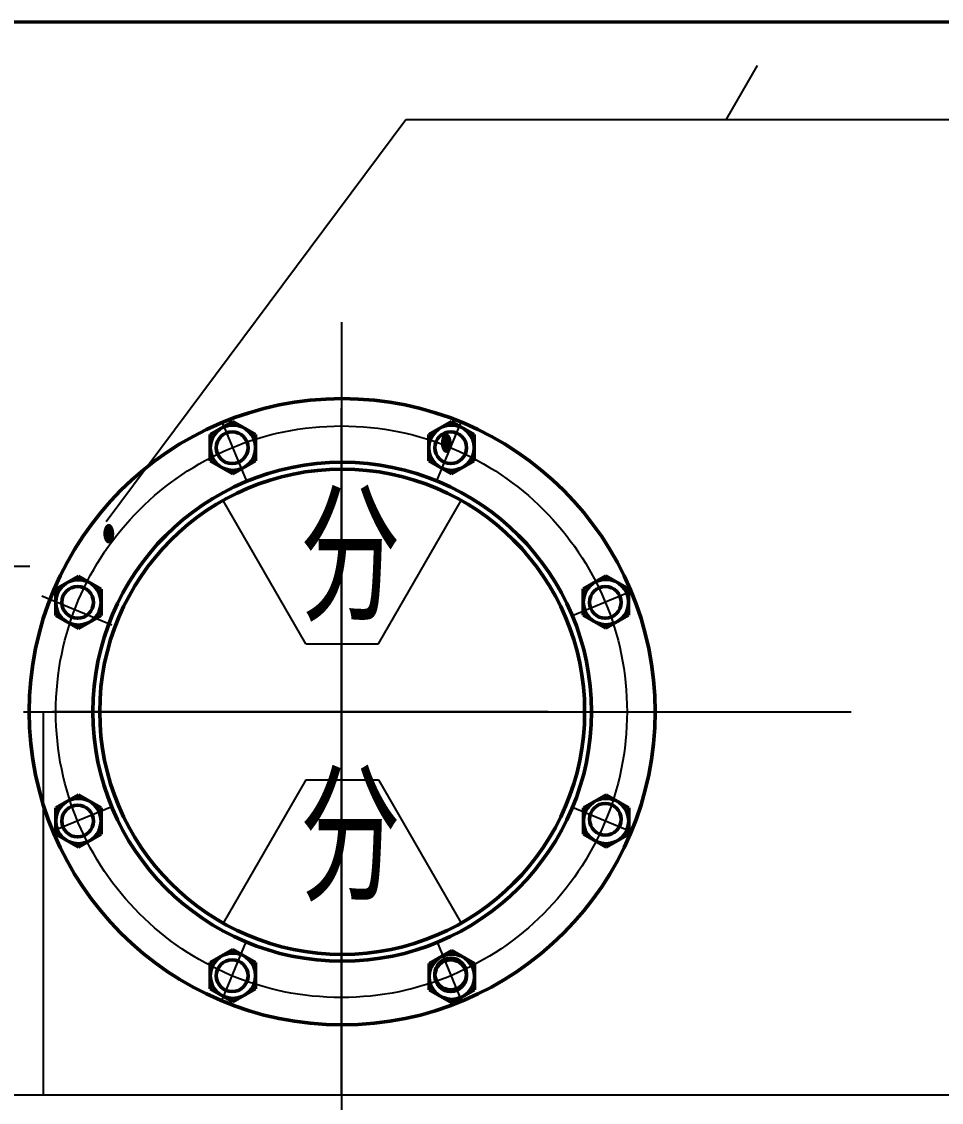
# Model space of a CAD drawing. Extents: x -61205 to 26665, y -81742 to 98141.
# Drawn here: x -37111.8 to -36908.9, y 14294 to 14532.3 of the extents above; entities that cross this region are included whole.
import ezdxf
from ezdxf.enums import TextEntityAlignment as Align

# ---------------------------------------------------------------- set-up
doc = ezdxf.new("R2010")
doc.units = 0
doc.header["$LTSCALE"] = 1000
doc.header["$MEASUREMENT"] = 0
doc.linetypes.add('CENTER2', pattern=[1.125, 0.75, -0.125, 0.125, -0.125])
doc.linetypes.add('G', pattern=[2, 1.25, -0.25, 0.25, -0.25])
for name, color, linetype in [('01', 7, 'CONTINUOUS'), ('02', 1, 'CONTINUOUS'), ('05', 4, 'G'), ('11', 6, 'CONTINUOUS')]:
    doc.layers.add(name, color=color, linetype=linetype)
doc.styles.add('intecad', font='geditxt.shx', dxfattribs={"width": 0.667, "bigfont": 'hzfs_1.shx'})

msp = doc.modelspace()

# ---------------------------------------------------------------- linework, layer by layer
at = {"layer": '01', "lineweight": 50}
for p, q in [((-37172.255, 14532.271), (-36776.255, 14532.129)), ((-37065.198, 14444.099), (-37070.198, 14441.212)), ((-37060.198, 14441.212), (-37065.198, 14444.099)), ((-37016.98, 14444.099), (-37021.98, 14441.212)), ((-37011.98, 14441.212), (-37016.98, 14444.099)), ((-37070.198, 14441.212), (-37070.198, 14435.439)), ((-37060.198, 14435.439), (-37060.198, 14441.212)), ((-37021.98, 14441.212), (-37021.98, 14435.439)), ((-37011.98, 14435.439), (-37011.98, 14441.212)), ((-37070.198, 14435.439), (-37065.198, 14432.552)), ((-37065.198, 14432.552), (-37060.198, 14435.439)), ((-37021.98, 14435.439), (-37016.98, 14432.552)), ((-37016.98, 14432.552), (-37011.98, 14435.439)), ((-37099.294, 14410.004), (-37104.294, 14407.117)), ((-37094.294, 14407.117), (-37099.294, 14410.004)), ((-36982.915, 14410.076), (-36987.915, 14407.189)), ((-36977.915, 14407.189), (-36982.915, 14410.076)), ((-37104.294, 14407.117), (-37104.294, 14401.343)), ((-37094.294, 14401.343), (-37094.294, 14407.117)), ((-36987.915, 14407.189), (-36987.915, 14401.416)), ((-36977.915, 14401.416), (-36977.915, 14407.189)), ((-37104.294, 14401.343), (-37099.294, 14398.457)), ((-37099.294, 14398.457), (-37094.294, 14401.343)), ((-36987.915, 14401.416), (-36982.915, 14398.529)), ((-36982.915, 14398.529), (-36977.915, 14401.416)), ((-37099.294, 14361.786), (-37104.294, 14358.899)), ((-37094.294, 14358.899), (-37099.294, 14361.786)), ((-36982.885, 14361.786), (-36987.885, 14358.899)), ((-36977.885, 14358.899), (-36982.885, 14361.786)), ((-37104.294, 14358.899), (-37104.294, 14353.125)), ((-37094.294, 14353.125), (-37094.294, 14358.899)), ((-36987.885, 14358.899), (-36987.885, 14353.125)), ((-36977.885, 14353.125), (-36977.885, 14358.899)), ((-37104.294, 14353.125), (-37099.294, 14350.239)), ((-37099.294, 14350.239), (-37094.294, 14353.125)), ((-36987.885, 14353.125), (-36982.885, 14350.239)), ((-36982.885, 14350.239), (-36977.885, 14353.125)), ((-37065.198, 14327.69), (-37070.198, 14324.803)), ((-37060.198, 14324.803), (-37065.198, 14327.69)), ((-37016.902, 14327.47), (-37021.902, 14324.583)), ((-37011.902, 14324.583), (-37016.902, 14327.47)), ((-37070.198, 14324.803), (-37070.198, 14319.03)), ((-37060.198, 14319.03), (-37060.198, 14324.803)), ((-37021.902, 14324.583), (-37021.902, 14318.809)), ((-37011.902, 14318.809), (-37011.902, 14324.583)), ((-37070.198, 14319.03), (-37065.198, 14316.143)), ((-37065.198, 14316.143), (-37060.198, 14319.03)), ((-37021.902, 14318.809), (-37016.902, 14315.923)), ((-37016.902, 14315.923), (-37011.902, 14318.809))]:
    msp.add_line(p, q, dxfattribs=at)
at = {"layer": '01'}
for p, q in [((-36949.555, 14522.621), (-36956.483, 14510.621)), ((-37027.055, 14510.621), (-37093.169, 14421.969)), ((-36854.297, 14510.621), (-37027.055, 14510.621)), ((-37041.255, 14295.621), (-37041.255, 14447.055)), ((-37049.089, 14395.121), (-37067.336, 14426.725)), ((-37033.089, 14395.121), (-37014.843, 14426.725)), ((-37049.089, 14395.121), (-37033.089, 14395.121)), ((-37107.055, 14380.121), (-37107.055, 14295.621)), ((-37042.055, 14380.121), (-37105.055, 14380.121)), ((-36995.628, 14380.121), (-37080.527, 14380.121)), ((-37032.055, 14380.121), (-36969.055, 14380.121)), ((-37049.089, 14365.121), (-37067.336, 14333.517)), ((-37049.089, 14365.121), (-37033.089, 14365.121)), ((-37033.089, 14365.121), (-37014.843, 14333.517)), ((-36711.255, 14295.621), (-37151.255, 14295.621))]:
    msp.add_line(p, q, dxfattribs=at)
at = {"layer": '01', "lineweight": 50}
for centre, radius in [((-37041.089, 14380.121), 69.036), ((-37065.198, 14438.326), 5), ((-37016.98, 14438.326), 5), ((-37065.364, 14438.326), 3.5), ((-37017.146, 14438.326), 3.5), ((-37041.089, 14380.121), 55), ((-37041.089, 14380.121), 53.487), ((-37099.294, 14404.23), 5), ((-36982.915, 14404.302), 5), ((-37099.459, 14404.23), 3.5), ((-36983.05, 14404.23), 3.5), ((-37099.294, 14356.012), 5), ((-36982.885, 14356.012), 5), ((-37099.459, 14356.012), 3.5), ((-36983.05, 14356.412), 3.5), ((-37065.198, 14321.917), 5), ((-37065.364, 14321.917), 3.5), ((-37016.902, 14321.696), 5), ((-37017.146, 14322.317), 3.5), ((-37017.146, 14321.917), 3.5)]:
    msp.add_circle(centre, radius, dxfattribs=at)
at = {"layer": '05'}
for p, q in [((-37041.255, 14465.98), (-37041.255, 14290.462)), ((-37238.016, 14412.221), (-37109.963, 14412.221)), ((-37111.372, 14380.121), (-36928.835, 14380.121))]:
    msp.add_line(p, q, dxfattribs=at)
at = {"layer": '05', "color": 1, "linetype": 'CENTER2', "lineweight": -3, "ltscale": 10}
for p, q in [((-37062.137, 14430.934), (-37067.508, 14443.902)), ((-37020.183, 14430.993), (-37014.812, 14443.961)), ((-36977.338, 14406.613), (-36990.305, 14401.24)), ((-37107.36, 14405.672), (-37091.903, 14399.269)), ((-37091.927, 14359.133), (-37104.894, 14353.76)), ((-36990.276, 14359.074), (-36977.308, 14353.702)), ((-37067.65, 14316.399), (-37062.278, 14329.366)), ((-37014.67, 14316.34), (-37020.042, 14329.308))]:
    msp.add_line(p, q, dxfattribs=at)
msp.add_circle((-37041.255, 14380.121), 63, dxfattribs=at)

# ---------------------------------------------------------------- texts
at = {"layer": '02', "style": 'intecad', "width": 0.667}
for p in [(-37018.129, 14439.317, 0), (-37092.579, 14419.348, 0)]:
    msp.add_text('●', height=4, dxfattribs=at).set_placement(p, align=Align.MIDDLE)
at = {"layer": '11', "color": 7, "char_height": 24.5, "width": 27.153, "attachment_point": 1, "style": 'intecad'}
for insert in [(-37050.444, 14427.234), (-37050.444, 14365.528)]:
    msp.add_mtext('{\\f宋体|b0|i0|c134|p2;分}', dxfattribs=dict(at, insert=insert))

doc.saveas('drawing.dxf')
